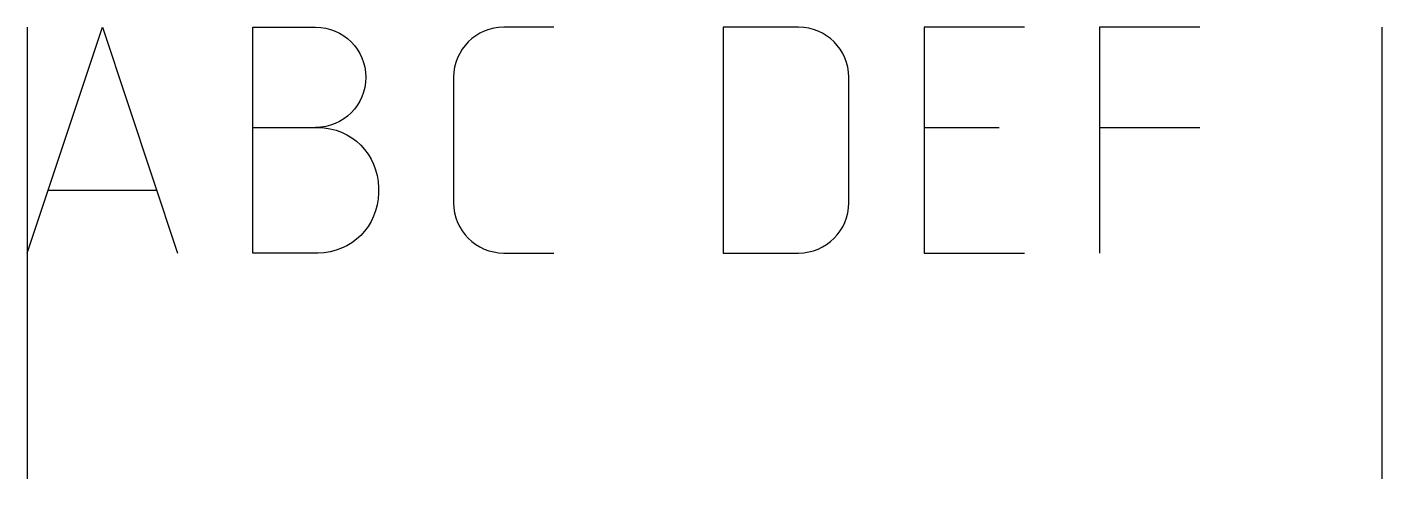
# Model space of a CAD drawing. Header units: millimetres. Extents: x 10 to 70, y 0 to 20.
import ezdxf

# ---------------------------------------------------------------- set-up
doc = ezdxf.new("R2010")
doc.units = ezdxf.units.MM
doc.layers.get('0').update_dxf_attribs({"lineweight": 25})

msp = doc.modelspace()

# ---------------------------------------------------------------- linework, layer by layer
for p, q in [((10, 20), (10, 0)), ((70, 20), (70, 0))]:
    msp.add_line(p, q)
at = {"flags": 128}
for points in [[(10, 10), (13.333, 20), (16.667, 10)], [(54.167, 20), (49.722, 20), (49.722, 10), (54.167, 10)], [(61.944, 20), (57.5, 20), (57.5, 10)], [(49.722, 15.556), (53.056, 15.556)], [(57.5, 15.556), (61.944, 15.556)], [(10.926, 12.778), (15.741, 12.778)]]:
    msp.add_lwpolyline(points, dxfattribs=at)
for points in [[(20, 15.556), (22.889, 15.556, -0.4142), (25.556, 12.889), (25.556, 12.667, -0.4142), (22.889, 10), (20, 10), (20, 20), (22.778, 20, -1), (22.778, 15.556)], [(33.333, 20), (31.111, 20, 0.4142), (28.889, 17.778), (28.889, 12.222, 0.4142), (31.111, 10), (33.333, 10)]]:
    msp.add_lwpolyline(points, format="xyb", dxfattribs=at)
msp.add_lwpolyline([(44.167, 10, 0.4142), (46.389, 12.222), (46.389, 17.778, 0.4142), (44.167, 20), (40.833, 20), (40.833, 10)], format="xyb", close=True, dxfattribs=at)

doc.saveas('drawing.dxf')
